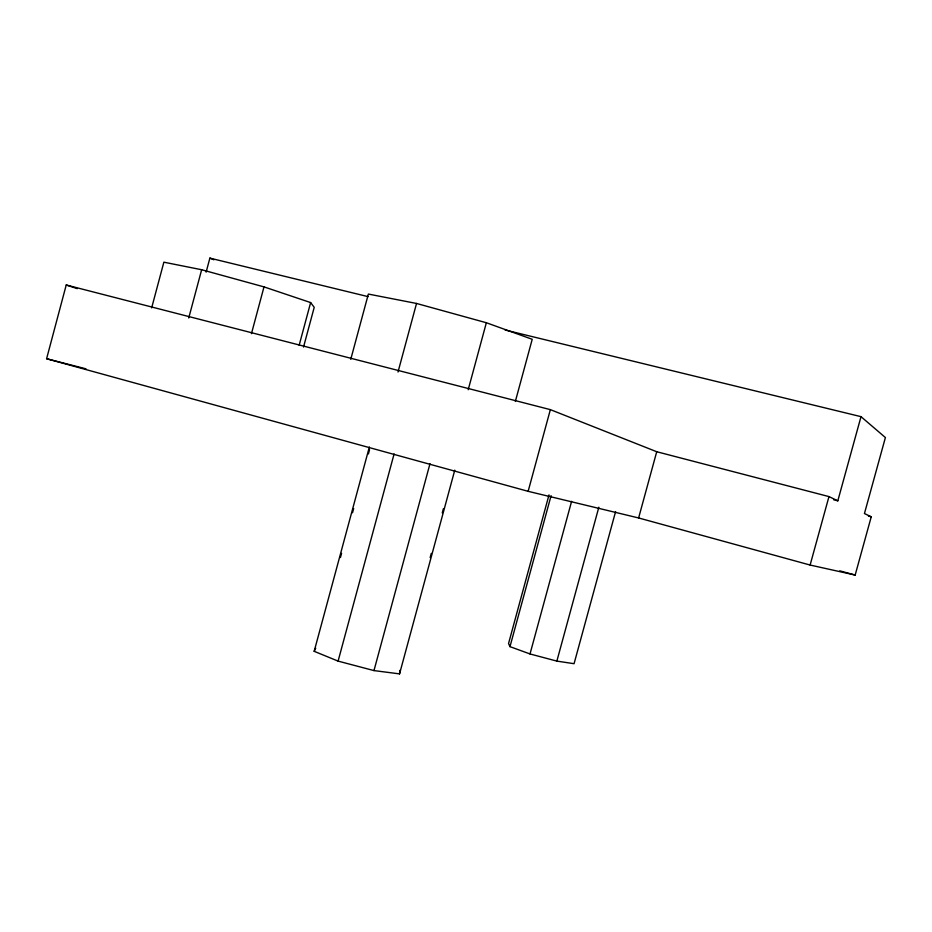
<?xml version="1.0" encoding="UTF-8"?>
<svg xmlns="http://www.w3.org/2000/svg" width="932" height="932" viewBox="0 0 932 932"><rect width="100%" height="100%" fill="white"/><g stroke="black" fill="none" stroke-linecap="round" stroke-linejoin="round"><path stroke-width="1.4" d="M369.363 446.987L314.177 651.317L338.095 661.114L373.977 670.586L399.548 673.883L399.793 670.399M861.005 416.662L885.4 437.551L864.442 513.544L871.245 516.794L855.168 575.056L810.118 565.048L638.618 517.959L528.141 491.327L46.6 358.727L66.23 284.994L550.358 409.637L656.722 451.729L828.967 496.593L837.821 500.822L861.005 416.662L505.074 329.998M151.66 307.875L163.869 262.183L201.65 269.732L264.001 286.893L310.636 302.574L314.224 307.327L303.529 347.065M188.742 317.987L201.65 269.732M206.123 272.156L209.875 258.117L368.07 296.632M251.454 333.668L264.001 286.893M299.149 345.283L310.636 302.574M350.758 359.344L368.361 294.069L416.534 303.459L486.353 322.74L532.219 339.295L515.349 401.436M340.436 557.534L341.566 553.328M352.529 512.728L353.671 508.534M368.408 453.942L369.55 449.737M398.011 372.008L416.534 303.459M338.095 661.114L394.108 453.919M373.977 670.586L430.002 463.658M468.202 389.727L486.353 322.74M430.153 557.569L431.295 553.387M442.257 512.903L443.399 508.721M399.548 673.883L454.769 470.159M528.141 491.327L550.358 409.637M549.006 494.892L508.546 643.534L509.979 646.645L530.017 653.961L556.858 661.103L574.065 663.701L615.586 511.621M509.979 646.645L551.092 495.626M530.017 653.961L571.607 501.323M556.858 661.103L598.845 507.206M638.618 517.959L656.722 451.729M810.118 565.048L828.967 496.593M314.177 651.317L315.727 648.171M46.6 358.727L85.977 368.827M833.592 499.715L837.821 500.822M868.438 516.06L871.245 516.794M839.814 570.838L855.168 575.056M66.23 284.994L77.274 288.652M209.875 258.117L213.894 259.783"/></g></svg>
